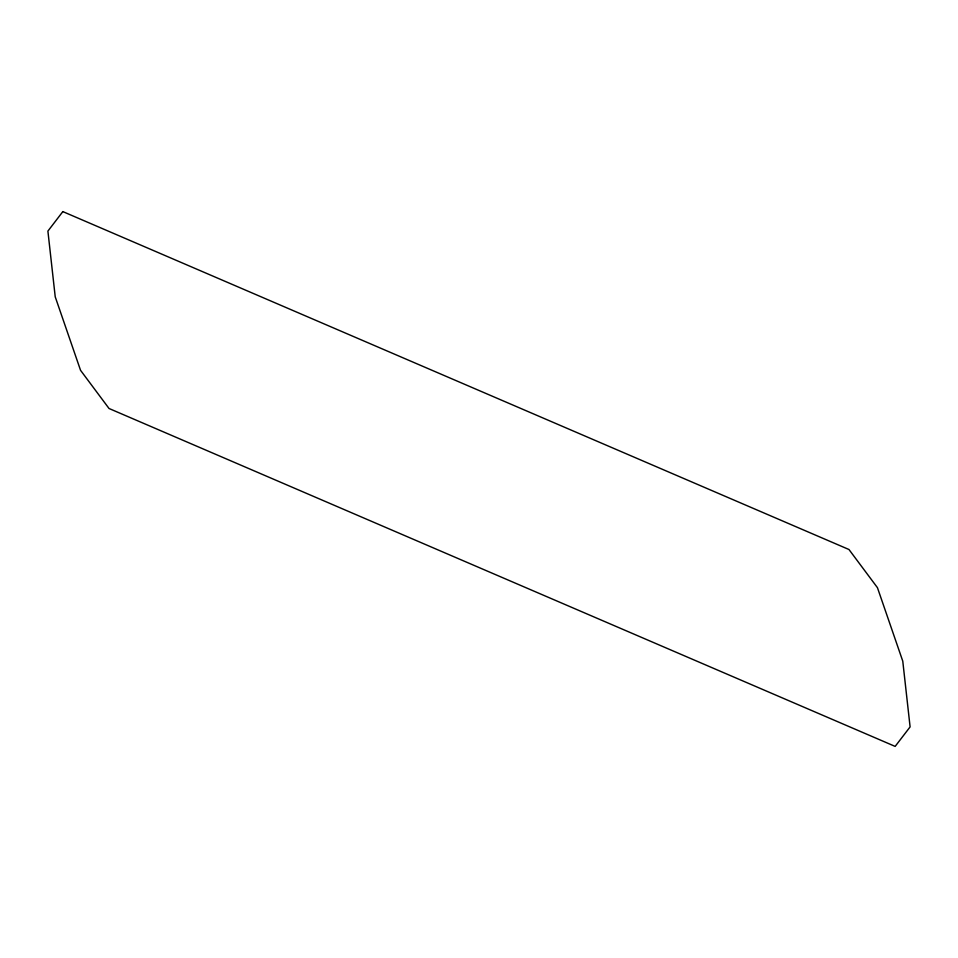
<?xml version="1.0" encoding="UTF-8"?>
<svg xmlns="http://www.w3.org/2000/svg" width="958" height="958" viewBox="0 0 958 958"><rect width="100%" height="100%" fill="white"/><g stroke="black" fill="none" stroke-linecap="round" stroke-linejoin="round"><path stroke-width="1.44" d="M62.845 211.598L47.9 231.094L55.229 296.848L80.556 370.327L109.032 408.491L895.155 746.402L910.1 726.906L902.771 661.152L877.444 587.673L848.968 549.509L62.845 211.598"/></g></svg>
